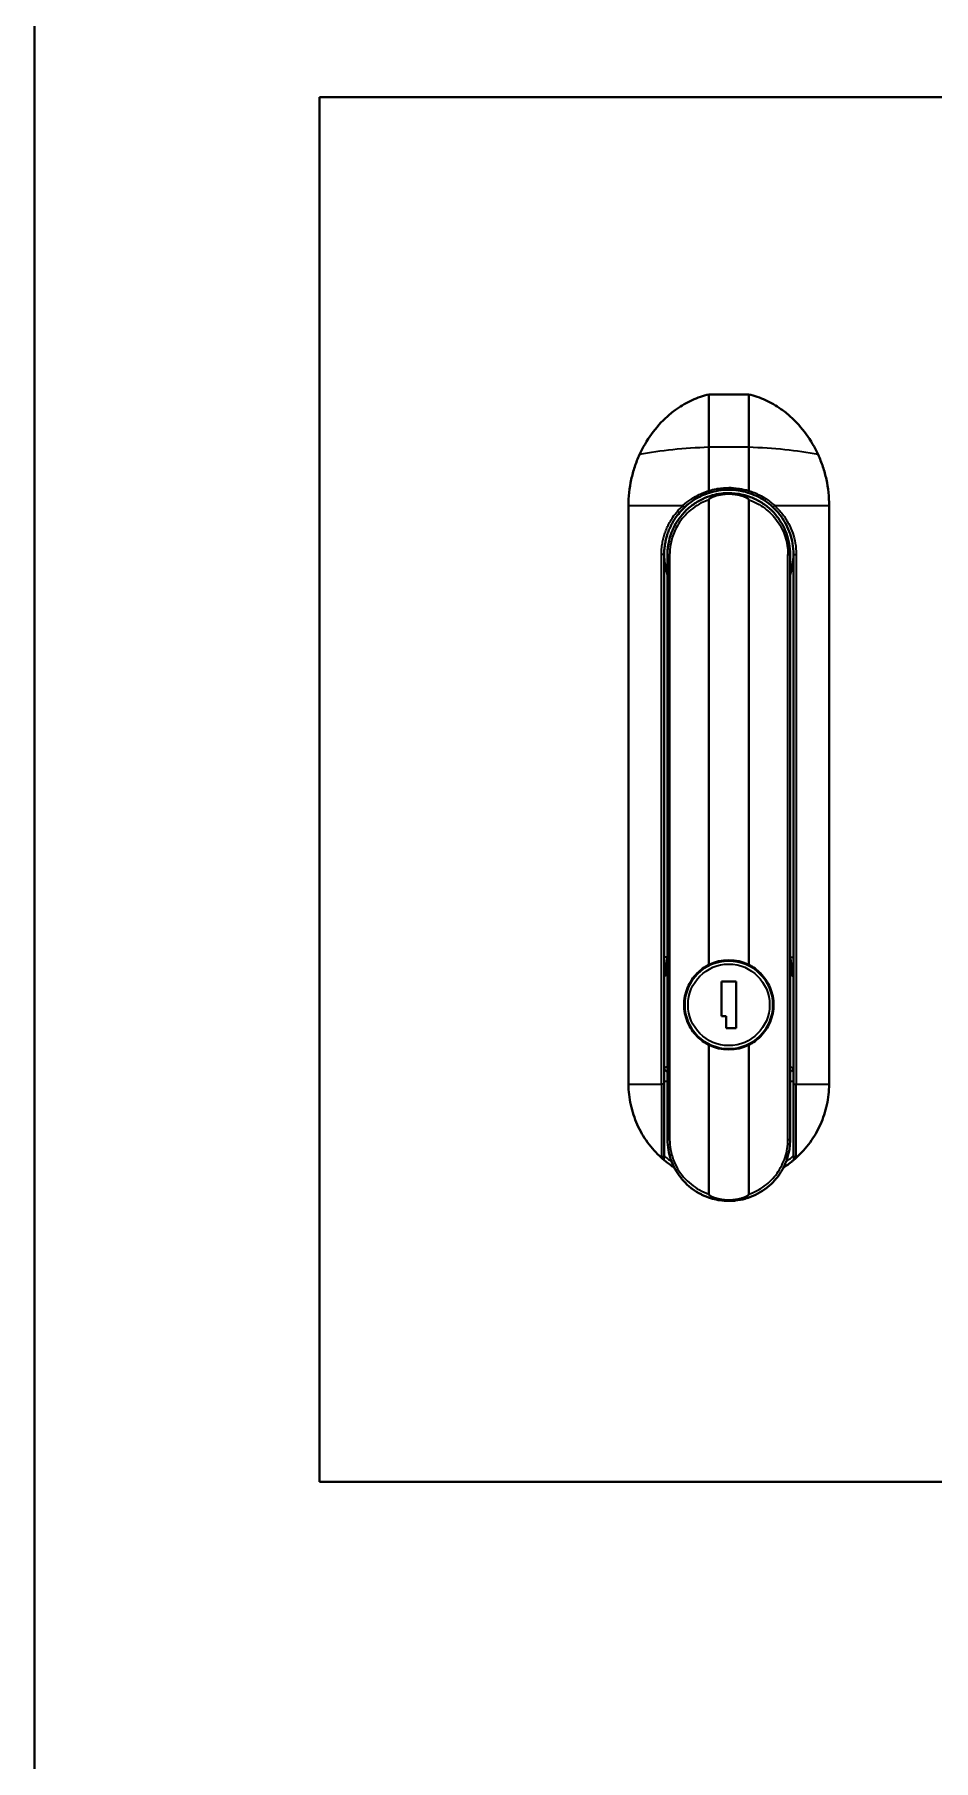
# Model space of a CAD drawing. Header units: millimetres. Extents: x 0 to 4205, y 0 to 2970.
# Drawn here: x 1654.2 to 1789.8, y 1086.4 to 1346.9 of the extents above; entities that cross this region are included whole.
import ezdxf

# ---------------------------------------------------------------- set-up
doc = ezdxf.new("R2010")
doc.units = ezdxf.units.MM
doc.header["$LTSCALE"] = 5
doc.layers.add('가시적인 것(ISO)', color=3, linetype='Continuous', lineweight=40)
doc.layers.add('가시적인 좁은 것(ISO)', color=3, linetype='Continuous', lineweight=35)

msp = doc.modelspace()

# ---------------------------------------------------------------- linework, layer by layer
at = {"layer": '가시적인 것(ISO)'}
for p, q in [((1654.2036, 880.4175), (1654.2036, 1520.4175)), ((2007.2036, 1337.4175), (1697.2036, 1337.4175)), ((1697.2036, 1337.4175), (1697.2036, 1128.4175)), ((1761.9536, 1292.5685), (1755.9536, 1292.5685)), ((1755.9536, 1284.5861), (1755.9536, 1292.5685)), ((1761.9536, 1284.5861), (1761.9536, 1292.5685)), ((1755.9536, 1278.0374), (1755.9536, 1284.5861)), ((1761.9536, 1278.0374), (1761.9536, 1284.5861)), ((1755.9306, 1276.6504), (1755.9306, 1206.4527)), ((1761.9766, 1276.6503), (1761.9766, 1206.4527)), ((1743.8161, 1275.7822), (1743.8161, 1188.4283)), ((1774.0911, 1275.7822), (1774.0911, 1188.4283)), ((1749.2036, 1188.4206), (1749.2036, 1268.4175)), ((1749.7036, 1268.4175), (1749.7036, 1180.0675)), ((1768.2036, 1180.0672), (1768.2036, 1268.4176)), ((1768.7036, 1268.4175), (1768.7036, 1188.4219)), ((1757.8536, 1203.9175), (1757.8536, 1198.7175)), ((1760.0536, 1203.9175), (1757.8536, 1203.9175)), ((1760.0536, 1196.9175), (1760.0536, 1203.9175)), ((1757.8536, 1198.7175), (1758.5536, 1198.7175)), ((1758.5536, 1198.7175), (1758.5536, 1196.9175)), ((1758.5536, 1196.9175), (1760.0536, 1196.9175)), ((1755.9306, 1194.3822), (1755.9305, 1171.8346)), ((1761.9766, 1194.3822), (1761.9765, 1171.8347)), ((1749.2036, 1188.4206), (1749.2036, 1177.9096)), ((1768.7036, 1177.9096), (1768.7036, 1188.4219)), ((1697.2036, 1128.4175), (2007.2036, 1128.4175))]:
    msp.add_line(p, q, dxfattribs=at)
msp.add_circle((1758.9536, 1200.4175), 6.65, dxfattribs=at)
for centre, radius, start, end in [((1758.9536, 1200.4175), 6.75, 63.394167, 116.605833), ((1749.7036, 1204.6275), 0.5, 158.65078, 180), ((1758.9536, 1200.6389), 10.5733, 151.026608, 156.674273), ((1758.9536, 1200.6389), 10.5733, 23.325727, 28.973392), ((1768.2036, 1204.6275), 0.5, 0, 23.325727), ((1758.9536, 1200.4175), 6.75, 243.394167, 296.605833), ((1749.7036, 1190.8831), 0.5, 180, 270), ((1768.2036, 1190.8831), 0.5, 270, 0)]:
    msp.add_arc(centre, radius, start, end, dxfattribs=at)
for centre, major_axis, ratio, start_param, end_param in [((1748.8872, 1177.9437), (-0.0213, 0.6567), 0.48079044, 4.24002372, 4.64485713), ((1769.0194, 1177.9433), (0.0211, 0.656), 0.48032831, 1.63765053, 2.04293207)]:
    msp.add_ellipse(centre, major_axis=major_axis, ratio=ratio, start_param=start_param, end_param=end_param, dxfattribs=at)
for points, knots in [([(1745.4901, 1283.4824), (1745.9935, 1284.5668), (1746.5939, 1285.6064), (1747.9929, 1287.5473), (1748.7894, 1288.4453), (1750.1249, 1289.6433), (1750.5926, 1290.0171), (1751.815, 1290.8787), (1752.5937, 1291.3284), (1753.8195, 1291.8863), (1754.2362, 1292.0522), (1755.0853, 1292.3423), (1755.517, 1292.4665), (1755.9536, 1292.5685)], [-1.4373876, -1.4373876, -1.4373876, -1.4373876, -1.07799796, -1.07799796, -0.71829101, -0.71829101, -0.53864198, -0.53864198, -0.26919777, -0.26919777, -0.13451784, -0.13451784, -0.000001, -0.000001, -0.000001, -0.000001]), ([(1761.9536, 1292.5685), (1762.3903, 1292.4665), (1762.8219, 1292.3423), (1763.671, 1292.0522), (1764.0877, 1291.8863), (1765.3135, 1291.3285), (1766.0923, 1290.8787), (1767.3146, 1290.0171), (1767.7823, 1289.6433), (1769.1178, 1288.4453), (1769.9143, 1287.5473), (1771.3134, 1285.6064), (1771.9137, 1284.5668), (1772.4171, 1283.4824)], [-1.43451955, -1.43451955, -1.43451955, -1.43451955, -1.30026929, -1.30026929, -1.16585639, -1.16585639, -0.89694514, -0.89694514, -0.71765182, -0.71765182, -0.35866508, -0.35866508, -0.000001, -0.000001, -0.000001, -0.000001]), ([(1743.8161, 1275.7822), (1743.8161, 1277.105), (1743.9555, 1278.4295), (1744.3741, 1280.3706), (1744.5485, 1281.01), (1744.9672, 1282.2657), (1745.2114, 1282.8822), (1745.4901, 1283.4824)], [-0.794182825, -0.794182825, -0.794182825, -0.794182825, -0.397060479, -0.397060479, -0.1985164, -0.1985164, -0.000001, -0.000001, -0.000001, -0.000001]), ([(1772.4171, 1283.4824), (1772.6958, 1282.8822), (1772.9401, 1282.2657), (1773.3587, 1281.01), (1773.5331, 1280.3706), (1773.9517, 1278.4295), (1774.0911, 1277.105), (1774.0911, 1275.7822)], [-0.79365146, -0.79365146, -0.79365146, -0.79365146, -0.595268882, -0.595268882, -0.396857642, -0.396857642, -0.000001, -0.000001, -0.000001, -0.000001]), ([(1752.3194, 1275.5623), (1752.6733, 1275.891), (1753.0519, 1276.1929), (1753.4434, 1276.4611), (1753.8349, 1276.7293), (1754.2384, 1276.9651), (1754.6729, 1277.1775), (1755.1073, 1277.3898), (1755.5735, 1277.577), (1756.0607, 1277.7284)], [0.000000002, 0.000000002, 0.000000002, 0.000000002, 0.333333333, 0.333333333, 0.333333333, 0.666666667, 0.666666667, 0.666666667, 1, 1, 1, 1]), ([(1755.9537, 1278.0374), (1755.9702, 1277.9868), (1755.9875, 1277.9303), (1756.0027, 1277.8831), (1756.018, 1277.8359), (1756.0314, 1277.797), (1756.0415, 1277.7697), (1756.0516, 1277.7425), (1756.0582, 1277.7276), (1756.0607, 1277.7284)], [0, 0, 0, 0, 0.333333333, 0.333333333, 0.333333333, 0.666666667, 0.666666667, 0.666666667, 0.999999999, 0.999999999, 0.999999999, 0.999999999]), ([(1759.9231, 1277.6165), (1759.8974, 1277.6192), (1759.8717, 1277.6218), (1759.8459, 1277.6243), (1759.2891, 1277.6783), (1758.7263, 1277.6817), (1758.1668, 1277.6339), (1757.8143, 1277.6038), (1757.4631, 1277.5535), (1757.1152, 1277.4829)], [0.4186191542, 0.4186191542, 0.4186191542, 0.4186191542, 0.4210526316, 0.4210526316, 0.4210526316, 0.4736842105, 0.4736842105, 0.4736842105, 0.5068461747, 0.5068461747, 0.5068461747, 0.5068461747]), ([(1758.9548, 1278.1675), (1759.4094, 1278.1674), (1759.8815, 1278.1355), (1760.3657, 1278.0647), (1760.8498, 1277.9938), (1761.3461, 1277.8839), (1761.8465, 1277.7284)], [0.000000008, 0.000000008, 0.000000008, 0.000000008, 0.5, 0.5, 0.5, 1, 1, 1, 1]), ([(1761.8465, 1277.7284), (1761.8489, 1277.7276), (1761.8554, 1277.7426), (1761.8655, 1277.7698), (1761.8757, 1277.7971), (1761.8892, 1277.836), (1761.9045, 1277.8831), (1761.9198, 1277.9303), (1761.9371, 1277.9868), (1761.9536, 1278.0374)], [0, 0, 0, 0, 0.33333333, 0.33333333, 0.33333333, 0.66666667, 0.66666667, 0.66666667, 1, 1, 1, 1]), ([(1761.8465, 1277.7284), (1762.2671, 1277.5977), (1762.6928, 1277.434), (1763.1137, 1277.2354), (1763.5347, 1277.0368), (1763.9512, 1276.8041), (1764.3658, 1276.5274), (1764.7805, 1276.2507), (1765.1926, 1275.9293), (1765.5879, 1275.5623)], [0, 0, 0, 0, 0.333333333, 0.333333333, 0.333333333, 0.666666667, 0.666666667, 0.666666667, 0.999999984, 0.999999984, 0.999999984, 0.999999984]), ([(1765.9964, 1274.4142), (1765.9233, 1274.5001), (1765.8487, 1274.5846), (1765.7726, 1274.6676), (1765.3822, 1275.0935), (1764.9545, 1275.4798), (1764.4987, 1275.8212), (1764.0429, 1276.1626), (1763.559, 1276.4591), (1763.0553, 1276.7083), (1762.7865, 1276.8413), (1762.5122, 1276.9608), (1762.2331, 1277.0666)], [0.20027112, 0.20027112, 0.20027112, 0.20027112, 0.210526316, 0.210526316, 0.210526316, 0.263157895, 0.263157895, 0.263157895, 0.315789474, 0.315789474, 0.315789474, 0.343868541, 0.343868541, 0.343868541, 0.343868541]), ([(1749.2036, 1268.4175), (1749.2036, 1268.6958), (1749.2156, 1268.9715), (1749.2386, 1269.2426), (1749.2616, 1269.5137), (1749.2956, 1269.7803), (1749.3403, 1270.0443), (1749.385, 1270.3083), (1749.4406, 1270.5697), (1749.5044, 1270.8206), (1749.5682, 1271.0714), (1749.6397, 1271.3119), (1749.7216, 1271.553), (1749.8034, 1271.7941), (1749.8958, 1272.0358), (1750.0044, 1272.2871), (1750.1131, 1272.5384), (1750.2384, 1272.7992), (1750.383, 1273.0659), (1750.5277, 1273.3326), (1750.6917, 1273.6054), (1750.8788, 1273.8819), (1751.066, 1274.1585), (1751.2762, 1274.4388), (1751.5149, 1274.7205), (1751.7537, 1275.0023), (1752.0209, 1275.2852), (1752.3194, 1275.5623)], [0, 0, 0, 0, 0.11111111, 0.11111111, 0.11111111, 0.22222222, 0.22222222, 0.22222222, 0.33333333, 0.33333333, 0.33333333, 0.44444444, 0.44444444, 0.44444444, 0.55555556, 0.55555556, 0.55555556, 0.66666667, 0.66666667, 0.66666667, 0.77777778, 0.77777778, 0.77777778, 0.88888889, 0.88888889, 0.88888889, 1, 1, 1, 1]), ([(1753.4342, 1275.8403), (1752.9832, 1275.5049), (1752.5688, 1275.1314), (1752.2063, 1274.7448), (1751.8395, 1274.3538), (1751.5251, 1273.95), (1751.2591, 1273.5514), (1751.0127, 1273.1821), (1750.8075, 1272.8175), (1750.6346, 1272.4618)], [0.632184069, 0.632184069, 0.632184069, 0.632184069, 0.684210526, 0.684210526, 0.684210526, 0.736842105, 0.736842105, 0.736842105, 0.785600935, 0.785600935, 0.785600935, 0.785600935]), ([(1765.5879, 1275.5623), (1766.0258, 1275.1557), (1766.4103, 1274.7239), (1766.7449, 1274.279), (1767.0796, 1273.8341), (1767.3645, 1273.376), (1767.6028, 1272.918), (1767.841, 1272.4601), (1768.0339, 1272.0028), (1768.192, 1271.5344), (1768.35, 1271.066), (1768.4737, 1270.5867), (1768.5627, 1270.0691), (1768.6517, 1269.5515), (1768.7036, 1268.9951), (1768.7036, 1268.4175)], [0, 0, 0, 0, 0.2, 0.2, 0.2, 0.4, 0.4, 0.4, 0.6, 0.6, 0.6, 0.8, 0.8, 0.8, 1, 1, 1, 1]), ([(1750.3861, 1271.9047), (1750.2976, 1271.6872), (1750.2204, 1271.4738), (1750.1529, 1271.2652), (1750.0371, 1270.9075), (1749.9498, 1270.5638), (1749.8839, 1270.2347)], [0.8114150302, 0.8114150302, 0.8114150302, 0.8114150302, 0.8421052632, 0.8421052632, 0.8421052632, 0.8947233693, 0.8947233693, 0.8947233693, 0.8947233693]), ([(1767.6394, 1271.5985), (1767.6235, 1271.6421), (1767.6072, 1271.6856), (1767.5905, 1271.7289), (1767.3849, 1272.2653), (1767.1267, 1272.7879), (1766.8212, 1273.2819), (1766.8176, 1273.2879), (1766.8139, 1273.2938), (1766.8102, 1273.2998)], [0.1010049834, 0.1010049834, 0.1010049834, 0.1010049834, 0.1052631579, 0.1052631579, 0.1052631579, 0.1578947368, 0.1578947368, 0.1578947368, 0.1585288644, 0.1585288644, 0.1585288644, 0.1585288644]), ([(1749.2036, 1268.4175), (1749.2036, 1267.929), (1749.2426, 1267.3944), (1749.4135, 1266.3351), (1749.5453, 1265.8104), (1749.7036, 1265.3353)], [0, 0, 0, 0, 0.150259873, 0.150259873, 0.300519745, 0.300519745, 0.300519745, 0.300519745]), ([(1768.2036, 1265.3353), (1768.3619, 1265.8104), (1768.4937, 1266.3351), (1768.6646, 1267.3944), (1768.7036, 1267.929), (1768.7036, 1268.4175)], [0.591638864, 0.591638864, 0.591638864, 0.591638864, 0.741898736, 0.741898736, 0.892158609, 0.892158609, 0.892158609, 0.892158609]), ([(1755.9306, 1194.3822), (1755.2701, 1194.7131), (1754.6719, 1195.1533), (1753.5836, 1196.2416), (1753.0648, 1196.9978), (1752.3747, 1198.6596), (1752.2036, 1199.5654), (1752.2036, 1200.4175), (1752.2036, 1201.2695), (1752.3747, 1202.1754), (1753.0648, 1203.8371), (1753.5836, 1204.5934), (1754.6719, 1205.6817), (1755.2701, 1206.1218), (1755.9306, 1206.4527)], [-0.72151837, -0.72151837, -0.72151837, -0.72151837, -0.5112141, -0.5112141, -0.25560705, -0.25560705, 0, 0, 0, 0.25560705, 0.25560705, 0.5112141, 0.5112141, 0.72151837, 0.72151837, 0.72151837, 0.72151837]), ([(1761.9766, 1206.4527), (1762.6371, 1206.1218), (1763.2353, 1205.6817), (1764.3237, 1204.5934), (1764.8424, 1203.8371), (1765.5325, 1202.1754), (1765.7036, 1201.2695), (1765.7036, 1199.5654), (1765.5325, 1198.6596), (1764.8424, 1196.9978), (1764.3237, 1196.2416), (1763.2353, 1195.1533), (1762.6371, 1194.7131), (1761.9766, 1194.3822)], [1.32315626, 1.32315626, 1.32315626, 1.32315626, 1.53346053, 1.53346053, 1.78906758, 1.78906758, 2.04467463, 2.04467463, 2.30028168, 2.30028168, 2.55588873, 2.55588873, 2.766193, 2.766193, 2.766193, 2.766193]), ([(1748.782, 1177.3379), (1748.0093, 1178.0383), (1747.3107, 1178.817), (1746.0851, 1180.5058), (1745.5614, 1181.4111), (1744.7088, 1183.3153), (1744.3824, 1184.3084), (1744.0501, 1185.8362), (1743.9657, 1186.3508), (1743.8507, 1187.3866), (1743.8199, 1187.9074), (1743.8161, 1188.4283)], [-1.25220925, -1.25220925, -1.25220925, -1.25220925, -0.93896824, -0.93896824, -0.62576145, -0.62576145, -0.3126285, -0.3126285, -0.1562493, -0.1562493, -0.000001, -0.000001, -0.000001, -0.000001]), ([(1774.0911, 1188.4283), (1774.0873, 1187.9073), (1774.0566, 1187.3864), (1773.9414, 1186.3504), (1773.857, 1185.8357), (1773.5246, 1184.3076), (1773.1981, 1183.3143), (1772.3453, 1181.4102), (1771.8217, 1180.5051), (1770.5962, 1178.8167), (1769.8978, 1178.0382), (1769.1252, 1177.3379)], [-1.25078986, -1.25078986, -1.25078986, -1.25078986, -1.09468686, -1.09468686, -0.93845387, -0.93845387, -0.62561404, -0.62561404, -0.31282474, -0.31282474, -0.00000088, -0.00000088, -0.00000088, -0.00000088]), ([(1749.2026, 1176.9706), (1749.2007, 1176.9721), (1749.1966, 1176.9785), (1749.1862, 1176.9983), (1749.1796, 1177.0127), (1749.1593, 1177.0644), (1749.1441, 1177.1133), (1749.1243, 1177.228), (1749.1173, 1177.309), (1749.1406, 1177.4945), (1749.1611, 1177.5741), (1749.178, 1177.654)], [0.000001, 0.000001, 0.000001, 0.000001, 0.0081161226, 0.0081161226, 0.0172801377, 0.0172801377, 0.0368124179, 0.0368124179, 0.0561770731, 0.0561770731, 0.0720283438, 0.0720283438, 0.0720283438, 0.0720283438]), ([(1751.6902, 1174.3398), (1751.0634, 1175.1347), (1750.5603, 1176.048), (1749.8832, 1177.9822), (1749.7037, 1179.0323), (1749.7036, 1180.0675)], [0, 0, 0, 0, 0.307930439, 0.307930439, 0.618472801, 0.618472801, 0.618472801, 0.618472801]), ([(1768.0499, 1178.3882), (1768.0502, 1178.3897), (1768.0504, 1178.3912), (1768.0507, 1178.3927), (1768.0751, 1178.525), (1768.0966, 1178.6579), (1768.1152, 1178.7914), (1768.1739, 1179.213), (1768.2035, 1179.6399), (1768.2036, 1180.0672)], [0.9410152222, 0.9410152222, 0.9410152222, 0.9410152222, 0.9411764706, 0.9411764706, 0.9411764706, 0.9553207522, 0.9553207522, 0.9553207522, 1, 1, 1, 1]), ([(1768.7292, 1177.654), (1768.7461, 1177.5742), (1768.7666, 1177.4946), (1768.7899, 1177.3092), (1768.7829, 1177.2282), (1768.7632, 1177.1134), (1768.7479, 1177.0645), (1768.7276, 1177.0128), (1768.721, 1176.9983), (1768.7106, 1176.9785), (1768.7065, 1176.9722), (1768.7047, 1176.9706)], [0.000001, 0.000001, 0.000001, 0.000001, 0.024489744, 0.024489744, 0.054427799, 0.054427799, 0.084635184, 0.084635184, 0.09880659, 0.09880659, 0.111353737, 0.111353737, 0.111353737, 0.111353737]), ([(1749.2026, 1176.9706), (1749.199, 1176.9736), (1749.1865, 1176.9841), (1749.1549, 1177.0108), (1749.1424, 1177.0214), (1749.1072, 1177.0514), (1749.0823, 1177.0728), (1749.0144, 1177.1314), (1748.9675, 1177.1723), (1748.871, 1177.2577), (1748.8245, 1177.2994), (1748.782, 1177.3379)], [-0.0707812005, -0.0707812005, -0.0707812005, -0.0707812005, -0.0554619635, -0.0554619635, -0.0476429769, -0.0476429769, -0.0354768856, -0.0354768856, -0.0172173939, -0.0172173939, -0.0000010422, -0.0000010422, -0.0000010422, -0.0000010422]), ([(1749.2026, 1176.9706), (1749.5426, 1176.6845), (1750.0437, 1176.2992), (1750.5675, 1175.9464), (1750.7246, 1175.8448)], [0, 0, 0, 0, 0.176054506, 0.250168, 0.250168, 0.250168, 0.250168]), ([(1766.8161, 1175.1947), (1766.83, 1175.2171), (1766.8438, 1175.2396), (1766.8575, 1175.2621), (1766.9197, 1175.3645), (1766.9799, 1175.468), (1767.0379, 1175.5723), (1767.2553, 1175.9632), (1767.4427, 1176.367), (1767.5998, 1176.7803), (1767.613, 1176.8149), (1767.6259, 1176.8496), (1767.6387, 1176.8843)], [0.8208071741, 0.8208071741, 0.8208071741, 0.8208071741, 0.8235294118, 0.8235294118, 0.8235294118, 0.8359271989, 0.8359271989, 0.8359271989, 0.8823529412, 0.8823529412, 0.8823529412, 0.8862409018, 0.8862409018, 0.8862409018, 0.8862409018]), ([(1767.1839, 1175.8456), (1767.3387, 1175.9458), (1767.4917, 1176.0488), (1767.6428, 1176.1546), (1767.8979, 1176.3333), (1768.1475, 1176.5198), (1768.3911, 1176.7138), (1768.4967, 1176.798), (1768.6013, 1176.8836), (1768.7046, 1176.9706)], [0.750032047, 0.750032047, 0.750032047, 0.750032047, 0.823088642, 0.823088642, 0.823088642, 0.946474871, 0.946474871, 0.946474871, 1, 1, 1, 1]), ([(1768.7047, 1176.9706), (1768.7082, 1176.9736), (1768.7208, 1176.9841), (1768.7523, 1177.0108), (1768.7648, 1177.0214), (1768.8, 1177.0514), (1768.8249, 1177.0728), (1768.8929, 1177.1314), (1768.9397, 1177.1723), (1769.0362, 1177.2577), (1769.0827, 1177.2994), (1769.1252, 1177.3379)], [0.0000018341, 0.0000018341, 0.0000018341, 0.0000018341, 0.015415401, 0.015415401, 0.0232826604, 0.0232826604, 0.0355238411, 0.0355238411, 0.0538959094, 0.0538959094, 0.0712183108, 0.0712183108, 0.0712183108, 0.0712183108]), ([(1751.6903, 1174.3399), (1751.8202, 1174.1751), (1751.9554, 1174.0151), (1752.0955, 1173.8603), (1752.1185, 1173.8349), (1752.1416, 1173.8097), (1752.1648, 1173.7846), (1752.5276, 1173.3926), (1752.9218, 1173.0347), (1753.3418, 1172.7142), (1753.3755, 1172.6885), (1753.4093, 1172.6631), (1753.4433, 1172.6379), (1753.8605, 1172.3285), (1754.3022, 1172.0552), (1754.7651, 1171.8201), (1754.8103, 1171.7971), (1754.8557, 1171.7746), (1754.9013, 1171.7523), (1755.323, 1171.5468), (1755.7616, 1171.3729), (1756.2117, 1171.2332)], [0.213703646, 0.213703646, 0.213703646, 0.213703646, 0.235294118, 0.235294118, 0.235294118, 0.238831697, 0.238831697, 0.238831697, 0.294117647, 0.294117647, 0.294117647, 0.298547694, 0.298547694, 0.298547694, 0.352941176, 0.352941176, 0.352941176, 0.358250276, 0.358250276, 0.358250276, 0.407358339, 0.407358339, 0.407358339, 0.407358339]), ([(1764.3756, 1172.5732), (1764.432, 1172.614), (1764.488, 1172.6555), (1764.5435, 1172.6975), (1764.6278, 1172.7615), (1764.711, 1172.8269), (1764.793, 1172.8936), (1765.1657, 1173.197), (1765.5131, 1173.5282), (1765.8308, 1173.8815), (1765.893, 1173.9507), (1765.9541, 1174.0207), (1766.0141, 1174.0915)], [0.6989085306, 0.6989085306, 0.6989085306, 0.6989085306, 0.7058823529, 0.7058823529, 0.7058823529, 0.7164877504, 0.7164877504, 0.7164877504, 0.7647058824, 0.7647058824, 0.7647058824, 0.774148097, 0.774148097, 0.774148097, 0.774148097]), ([(1758.5256, 1170.8274), (1758.9176, 1170.8092), (1759.312, 1170.816), (1759.706, 1170.8481), (1759.7834, 1170.8544), (1759.8608, 1170.8617), (1759.9381, 1170.87), (1760.4319, 1170.9229), (1760.9242, 1171.0159), (1761.4086, 1171.1492), (1761.4295, 1171.155), (1761.4505, 1171.1608), (1761.4714, 1171.1667)], [0.488862795, 0.488862795, 0.488862795, 0.488862795, 0.529411765, 0.529411765, 0.529411765, 0.537376172, 0.537376172, 0.537376172, 0.588235294, 0.588235294, 0.588235294, 0.590436205, 0.590436205, 0.590436205, 0.590436205])]:
    msp.add_open_spline(points, degree=3, knots=knots, dxfattribs=at)
for points in [[(1753.4342, 1275.8403), (1753.912, 1276.1956), (1754.4274, 1276.5066), (1754.9671, 1276.7643)], [(1756.4854, 1277.3321), (1755.9665, 1277.1884), (1755.4581, 1276.9989), (1754.9671, 1276.7643)], [(1761.9766, 1276.6503), (1761.9766, 1276.6664), (1761.9659, 1276.6968), (1761.9362, 1276.739), (1761.9001, 1276.7773), (1761.858, 1276.8146), (1761.8103, 1276.8516), (1761.7566, 1276.8891), (1761.6963, 1276.9273), (1761.6291, 1276.9665), (1761.5549, 1277.0065), (1761.4743, 1277.0467), (1761.3876, 1277.0869), (1761.2926, 1277.1279), (1761.1898, 1277.1689), (1761.0789, 1277.21), (1760.9596, 1277.2506), (1760.832, 1277.2905), (1760.6959, 1277.3292), (1760.5512, 1277.3665), (1760.3978, 1277.4018), (1760.2357, 1277.4346), (1760.0651, 1277.4645), (1759.8861, 1277.4909), (1759.6988, 1277.5134), (1759.5028, 1277.5314), (1759.3, 1277.5442), (1759.0923, 1277.5513), (1758.8813, 1277.5523), (1758.669, 1277.547), (1758.4573, 1277.5354), (1758.2478, 1277.5176), (1758.0425, 1277.4939), (1757.8432, 1277.4648), (1757.6515, 1277.4309), (1757.4691, 1277.393), (1757.2976, 1277.3521), (1757.1386, 1277.3092), (1756.9928, 1277.2653), (1756.8593, 1277.221), (1756.7375, 1277.1768), (1756.6268, 1277.133), (1756.5264, 1277.09), (1756.4358, 1277.0482), (1756.3527, 1277.0067), (1756.277, 1276.9658), (1756.2091, 1276.9261), (1756.1487, 1276.8877), (1756.0954, 1276.8503), (1756.0482, 1276.8136), (1756.0067, 1276.7767), (1755.9711, 1276.7389), (1755.9417, 1276.6969), (1755.9306, 1276.6663), (1755.9306, 1276.6504)], [(1756.0607, 1277.7284), (1756.4798, 1277.8586), (1757.3845, 1278.0778), (1758.4142, 1278.1675), (1758.9548, 1278.1675)], [(1756.4854, 1277.3321), (1756.6933, 1277.3896), (1756.9035, 1277.44), (1757.1152, 1277.4829)], [(1759.9231, 1277.6165), (1760.712, 1277.5334), (1761.4954, 1277.3463), (1762.233, 1277.0666)], [(1765.9965, 1274.4142), (1766.2944, 1274.0643), (1766.5671, 1273.691), (1766.8102, 1273.2998)], [(1750.3861, 1271.9046), (1750.4629, 1272.0932), (1750.5458, 1272.2791), (1750.6346, 1272.4618)], [(1767.6394, 1271.5985), (1767.8191, 1271.108), (1767.9579, 1270.599), (1768.0524, 1270.083)], [(1749.7444, 1269.2852), (1749.716, 1268.9833), (1749.7036, 1268.693), (1749.7036, 1268.4175)], [(1749.7444, 1269.2852), (1749.7744, 1269.6039), (1749.8211, 1269.9214), (1749.8839, 1270.2347)], [(1768.2036, 1268.4176), (1768.2036, 1268.9712), (1768.1537, 1269.5295), (1768.0524, 1270.083)], [(1749.2445, 1204.8255), (1749.2422, 1204.8202), (1749.24, 1204.8149), (1749.2379, 1204.8096)], [(1749.2445, 1204.8255), (1749.2445, 1204.8255), (1749.2445, 1204.8255), (1749.2445, 1204.8255)], [(1768.0499, 1178.3882), (1767.9553, 1177.8761), (1767.8171, 1177.3711), (1767.6387, 1176.8843)], [(1751.3741, 1175.4472), (1751.3742, 1175.4472), (1751.3743, 1175.4472), (1751.3743, 1175.4471)], [(1766.8161, 1175.1947), (1766.5763, 1174.8078), (1766.3075, 1174.4382), (1766.0141, 1174.0915)], [(1766.5286, 1175.4446), (1766.5286, 1175.4446), (1766.5286, 1175.4446), (1766.5286, 1175.4447)], [(1764.3756, 1172.5732), (1763.508, 1171.9455), (1762.5112, 1171.4608), (1761.4714, 1171.1667)], [(1761.9765, 1171.8347), (1761.9765, 1171.8185), (1761.9658, 1171.7881), (1761.9366, 1171.7464), (1761.9011, 1171.7087), (1761.8596, 1171.6717), (1761.8119, 1171.6345), (1761.7576, 1171.5965), (1761.6957, 1171.5572), (1761.6259, 1171.5165), (1761.5488, 1171.4752), (1761.4635, 1171.4329), (1761.3689, 1171.3896), (1761.2654, 1171.3458), (1761.1533, 1171.3021), (1761.0332, 1171.259), (1760.9055, 1171.217), (1760.7705, 1171.1765), (1760.6288, 1171.138), (1760.4809, 1171.1018), (1760.3273, 1171.0684), (1760.1686, 1171.0381), (1760.0054, 1171.0112), (1759.8383, 1170.9879), (1759.6681, 1170.9685), (1759.4953, 1170.9532), (1759.3209, 1170.9421), (1759.1454, 1170.9352), (1758.9699, 1170.9327), (1758.7943, 1170.9344), (1758.6183, 1170.9405), (1758.4429, 1170.9509), (1758.2688, 1170.9655), (1758.097, 1170.9844), (1757.928, 1171.0072), (1757.7627, 1171.0339), (1757.6018, 1171.064), (1757.4458, 1171.0974), (1757.2955, 1171.1336), (1757.1515, 1171.1723), (1757.0142, 1171.213), (1756.8842, 1171.2554), (1756.762, 1171.299), (1756.6481, 1171.3432), (1756.5429, 1171.3875), (1756.4468, 1171.4314), (1756.3604, 1171.4742), (1756.2825, 1171.5159), (1756.2121, 1171.5569), (1756.1499, 1171.5964), (1756.0953, 1171.6346), (1756.0476, 1171.6717), (1756.0061, 1171.7088), (1755.9706, 1171.7465), (1755.9416, 1171.7883), (1755.9305, 1171.8188), (1755.9305, 1171.8346)], [(1758.5256, 1170.8274), (1757.7422, 1170.8636), (1756.9574, 1171.0017), (1756.2117, 1171.2332)]]:
    msp.add_open_spline(points, degree=3, dxfattribs=at)
at = {"layer": '가시적인 좁은 것(ISO)'}
for p, q in [((1761.9536, 1284.5861), (1755.9536, 1284.5861)), ((1743.8161, 1275.7822), (1752.0325, 1275.7822)), ((1765.8748, 1275.7822), (1774.0911, 1275.7822)), ((1748.782, 1188.4206), (1748.782, 1268.4175)), ((1749.2036, 1268.4175), (1748.782, 1268.4175)), ((1749.7036, 1268.4175), (1750.0284, 1268.4175)), ((1750.0284, 1268.4175), (1750.0284, 1180.0675)), ((1767.8788, 1180.0679), (1767.8804, 1268.4172)), ((1768.7036, 1268.4175), (1769.1252, 1268.4175)), ((1769.1252, 1268.4175), (1769.1252, 1188.4206)), ((1749.7036, 1207.5944), (1749.2036, 1207.5944)), ((1768.2036, 1207.5944), (1768.7036, 1207.5944)), ((1748.782, 1188.4206), (1748.782, 1177.3379)), ((1749.2036, 1188.4206), (1748.782, 1188.4206)), ((1769.1252, 1177.3379), (1769.1252, 1188.4206)), ((1749.7036, 1180.0675), (1750.0284, 1180.0675))]:
    msp.add_line(p, q, dxfattribs=at)
msp.add_circle((1758.9536, 1200.4175), 6.15, dxfattribs=at)
for centre, start, end in [((1749.7036, 1190.8831), 255.522488, 270), ((1768.2036, 1190.8831), 270, 284.477512)]:
    msp.add_arc(centre, 2, start, end, dxfattribs=at)
for centre, major_axis, ratio, start_param, end_param in [((1758.9536, 1277.2318), (-25.09, 0), 0.29523422, 4.83224529, 5.2788024), ((1758.9536, 1277.2318), (-25.09, 0), 0.29523422, 4.14597556, 4.59253267), ((1758.9548, 1278.4675), (0, -0.3), 0.00001122, 4.62129791, 6.28318515), ((1752.1152, 1275.7822), (0.2041, -0.2198), 0.20580467, 4.52356865, 6.28318531), ((1765.792, 1275.7822), (-0.2041, -0.2198), 0.20580467, 0, 1.75961662), ((1750.2037, 1191.3831), (1.0001, 0.5), 0.00001, 2.09443984, 3.1415542), ((1767.7036, 1191.3831), (1, -0.5), 0.00001, 5.23545472, 6.28229055), ((1758.9536, 1188.4907), (-25.09, -0.005), 0.00297093, 0.92312773, 1.15337229), ((1769.0036, 1188.4219), (-0.3, 0), 0.00509327, 6.28318334, 8.27140391), ((1758.9536, 1188.4907), (-25.09, 0.005), 0.00297093, 1.98822037, 2.21846494)]:
    msp.add_ellipse(centre, major_axis=major_axis, ratio=ratio, start_param=start_param, end_param=end_param, dxfattribs=at)
for points, knots in [([(1755.9306, 1276.6504), (1755.431, 1276.4741), (1754.9579, 1276.2591), (1754.5037, 1276.0023), (1754.0495, 1275.7456), (1753.6143, 1275.447), (1753.2188, 1275.1221), (1752.8232, 1274.7972), (1752.4671, 1274.4459), (1752.1567, 1274.0884), (1751.8462, 1273.7309), (1751.5813, 1273.3672), (1751.3565, 1273.0098), (1751.1316, 1272.6524), (1750.9468, 1272.3014), (1750.7927, 1271.9603), (1750.6387, 1271.6191), (1750.5155, 1271.2879), (1750.4163, 1270.9689), (1750.3171, 1270.6499), (1750.2419, 1270.3431), (1750.1849, 1270.0486), (1750.1279, 1269.7542), (1750.0891, 1269.4722), (1750.0642, 1269.2005), (1750.0394, 1268.9289), (1750.0284, 1268.6677), (1750.0284, 1268.4175)], [0, 0, 0, 0, 0.11111111, 0.11111111, 0.11111111, 0.22222222, 0.22222222, 0.22222222, 0.33333333, 0.33333333, 0.33333333, 0.44444444, 0.44444444, 0.44444444, 0.55555556, 0.55555556, 0.55555556, 0.66666667, 0.66666667, 0.66666667, 0.77777778, 0.77777778, 0.77777778, 0.88888889, 0.88888889, 0.88888889, 1, 1, 1, 1]), ([(1752.0325, 1275.7822), (1752.4053, 1276.1276), (1752.8006, 1276.4408), (1753.2098, 1276.7211), (1753.2782, 1276.7679), (1753.347, 1276.8138), (1753.4162, 1276.8588), (1753.7613, 1277.0831), (1754.1179, 1277.2855), (1754.4969, 1277.4682), (1754.6466, 1277.5404), (1754.7998, 1277.6096), (1754.9564, 1277.6756), (1755.2754, 1277.81), (1755.6083, 1277.931), (1755.9537, 1278.0374)], [0.000000002, 0.000000002, 0.000000002, 0.000000002, 0.333333333, 0.333333333, 0.333333333, 0.389038849, 0.389038849, 0.389038849, 0.666666667, 0.666666667, 0.666666667, 0.776400558, 0.776400558, 0.776400558, 0.999996954, 0.999996954, 0.999996954, 0.999996954]), ([(1755.9537, 1278.0374), (1756.3071, 1278.1491), (1756.6791, 1278.2424), (1757.0723, 1278.3163), (1757.1659, 1278.3339), (1757.2607, 1278.3504), (1757.3568, 1278.3658), (1757.8564, 1278.4455), (1758.3896, 1278.4948), (1758.9548, 1278.4948)], [0, 0, 0, 0, 0.40386338, 0.40386338, 0.40386338, 0.5, 0.5, 0.5, 1, 1, 1, 1]), ([(1758.9548, 1278.4948), (1759.4305, 1278.4947), (1759.9178, 1278.4595), (1760.418, 1278.3864), (1760.4591, 1278.3804), (1760.5004, 1278.3741), (1760.5416, 1278.3676), (1761.0026, 1278.2947), (1761.4744, 1278.1888), (1761.9536, 1278.0374)], [0.000000008, 0.000000008, 0.000000008, 0.000000008, 0.5, 0.5, 0.5, 0.541100474, 0.541100474, 0.541100474, 0.999998195, 0.999998195, 0.999998195, 0.999998195]), ([(1761.9536, 1278.0374), (1762.2355, 1277.9506), (1762.5172, 1277.852), (1762.7979, 1277.7392), (1762.9602, 1277.674), (1763.1222, 1277.604), (1763.2836, 1277.5288), (1763.6433, 1277.3613), (1764.0002, 1277.1678), (1764.3552, 1276.9451), (1764.4349, 1276.8952), (1764.5145, 1276.8437), (1764.594, 1276.7908), (1765.0276, 1276.5019), (1765.4584, 1276.168), (1765.8748, 1275.7822)], [0, 0, 0, 0, 0.211194987, 0.211194987, 0.211194987, 0.333333333, 0.333333333, 0.333333333, 0.605566963, 0.605566963, 0.605566963, 0.666666667, 0.666666667, 0.666666667, 0.999999987, 0.999999987, 0.999999987, 0.999999987]), ([(1761.9766, 1276.6503), (1762.4072, 1276.4942), (1762.8228, 1276.3142), (1763.2227, 1276.1016), (1763.6226, 1275.889), (1764.0069, 1275.6439), (1764.3697, 1275.3722), (1764.7326, 1275.1005), (1765.074, 1274.8021), (1765.3897, 1274.4796), (1765.7055, 1274.157), (1765.9956, 1273.8102), (1766.257, 1273.4439), (1766.5183, 1273.0776), (1766.7509, 1272.6918), (1766.9531, 1272.2915), (1767.1554, 1271.8913), (1767.3273, 1271.4765), (1767.4651, 1271.0507), (1767.6029, 1270.6248), (1767.7065, 1270.1879), (1767.775, 1269.7481), (1767.8434, 1269.3083), (1767.8766, 1268.8656), (1767.8804, 1268.4172)], [0, 0, 0, 0, 0.125, 0.125, 0.125, 0.25, 0.25, 0.25, 0.375, 0.375, 0.375, 0.5, 0.5, 0.5, 0.625, 0.625, 0.625, 0.75, 0.75, 0.75, 0.875, 0.875, 0.875, 1, 1, 1, 1]), ([(1748.782, 1268.4175), (1748.782, 1268.705), (1748.7945, 1268.9887), (1748.8185, 1269.268), (1748.8424, 1269.5473), (1748.8778, 1269.8222), (1748.9246, 1270.0943), (1748.9713, 1270.3665), (1749.0294, 1270.6359), (1749.0958, 1270.8945), (1749.1622, 1271.1531), (1749.2369, 1271.401), (1749.3223, 1271.6495), (1749.4078, 1271.898), (1749.504, 1272.1472), (1749.6174, 1272.4062), (1749.7309, 1272.6652), (1749.8616, 1272.934), (1750.0124, 1273.2089), (1750.1633, 1273.4839), (1750.3343, 1273.7649), (1750.5296, 1274.0501), (1750.7249, 1274.3352), (1750.9445, 1274.6244), (1751.1933, 1274.9145), (1751.4421, 1275.2046), (1751.7202, 1275.4957), (1752.0325, 1275.7822)], [0, 0, 0, 0, 0.11111111, 0.11111111, 0.11111111, 0.22222222, 0.22222222, 0.22222222, 0.33333333, 0.33333333, 0.33333333, 0.44444444, 0.44444444, 0.44444444, 0.55555556, 0.55555556, 0.55555556, 0.66666667, 0.66666667, 0.66666667, 0.77777778, 0.77777778, 0.77777778, 0.88888889, 0.88888889, 0.88888889, 1, 1, 1, 1]), ([(1765.8748, 1275.7822), (1766.335, 1275.3599), (1766.7337, 1274.9172), (1767.0819, 1274.4594), (1767.4301, 1274.0015), (1767.7277, 1273.5285), (1767.9768, 1273.0565), (1768.2258, 1272.5844), (1768.4264, 1272.1133), (1768.5915, 1271.6303), (1768.7565, 1271.1474), (1768.8861, 1270.6525), (1768.9782, 1270.1199), (1769.0704, 1269.5874), (1769.1252, 1269.0171), (1769.1252, 1268.4175)], [0, 0, 0, 0, 0.2, 0.2, 0.2, 0.4, 0.4, 0.4, 0.6, 0.6, 0.6, 0.8, 0.8, 0.8, 1, 1, 1, 1]), ([(1767.8804, 1268.4172), (1767.9434, 1268.4173), (1768.0003, 1268.4173), (1768.0487, 1268.4174), (1768.0971, 1268.4174), (1768.1366, 1268.4175), (1768.1632, 1268.4175), (1768.1897, 1268.4176), (1768.2036, 1268.4175), (1768.2036, 1268.4176)], [0.000000025, 0.000000025, 0.000000025, 0.000000025, 0.333333333, 0.333333333, 0.333333333, 0.666666667, 0.666666667, 0.666666667, 1, 1, 1, 1]), ([(1749.2445, 1204.8255), (1749.2445, 1204.8255), (1749.2459, 1204.836), (1749.2491, 1204.8579), (1749.2522, 1204.8798), (1749.257, 1204.9133), (1749.263, 1204.9555), (1749.269, 1204.9977), (1749.2764, 1205.0486), (1749.2849, 1205.1062), (1749.2934, 1205.1638), (1749.303, 1205.2281), (1749.3135, 1205.2979), (1749.3241, 1205.3676), (1749.3357, 1205.4429), (1749.3482, 1205.5232), (1749.3607, 1205.6035), (1749.3743, 1205.6889), (1749.3889, 1205.7797), (1749.4035, 1205.8706), (1749.4193, 1205.967), (1749.4362, 1206.0692), (1749.4532, 1206.1714), (1749.4714, 1206.2795), (1749.4908, 1206.3935), (1749.5103, 1206.5076), (1749.5311, 1206.6277), (1749.5532, 1206.7542), (1749.5754, 1206.8806), (1749.5989, 1207.0134), (1749.6239, 1207.1533), (1749.649, 1207.2933), (1749.6756, 1207.4404), (1749.7036, 1207.5944)], [0.000052641, 0.000052641, 0.000052641, 0.000052641, 0.090909091, 0.090909091, 0.090909091, 0.181818182, 0.181818182, 0.181818182, 0.272727273, 0.272727273, 0.272727273, 0.363636364, 0.363636364, 0.363636364, 0.454545455, 0.454545455, 0.454545455, 0.545454545, 0.545454545, 0.545454545, 0.636363636, 0.636363636, 0.636363636, 0.727272727, 0.727272727, 0.727272727, 0.818181818, 0.818181818, 0.818181818, 0.909090909, 0.909090909, 0.909090909, 0.999999997, 0.999999997, 0.999999997, 0.999999997]), ([(1768.2036, 1207.5944), (1768.223, 1207.488), (1768.2416, 1207.3854), (1768.2593, 1207.2871), (1768.277, 1207.1889), (1768.2938, 1207.0949), (1768.3099, 1207.0041), (1768.3261, 1206.9133), (1768.3415, 1206.8256), (1768.3562, 1206.7414), (1768.371, 1206.6573), (1768.385, 1206.5765), (1768.3982, 1206.4998), (1768.4114, 1206.423), (1768.4238, 1206.3503), (1768.4354, 1206.2815), (1768.4471, 1206.2127), (1768.4579, 1206.1479), (1768.4681, 1206.0866), (1768.4783, 1206.0252), (1768.4878, 1205.9674), (1768.4968, 1205.9127), (1768.5057, 1205.858), (1768.5141, 1205.8064), (1768.5219, 1205.7575), (1768.5297, 1205.7087), (1768.5371, 1205.6627), (1768.5439, 1205.6191), (1768.5508, 1205.5756), (1768.5573, 1205.5345), (1768.5633, 1205.4956), (1768.5694, 1205.4567), (1768.575, 1205.42), (1768.5803, 1205.3853), (1768.5857, 1205.3506), (1768.5907, 1205.3179), (1768.5953, 1205.287), (1768.6, 1205.2561), (1768.6044, 1205.2271), (1768.6084, 1205.1999), (1768.6125, 1205.1728), (1768.6162, 1205.1474), (1768.6197, 1205.1239), (1768.6232, 1205.1004), (1768.6264, 1205.0787), (1768.6293, 1205.0585), (1768.6323, 1205.0383), (1768.635, 1205.0195), (1768.6376, 1205.0015), (1768.6402, 1204.9835), (1768.6427, 1204.9664), (1768.645, 1204.9501), (1768.6474, 1204.9339), (1768.6495, 1204.9186), (1768.6516, 1204.9045), (1768.6536, 1204.8904), (1768.6554, 1204.8774), (1768.657, 1204.866), (1768.6586, 1204.8546), (1768.66, 1204.8447), (1768.6611, 1204.8374), (1768.6621, 1204.8302), (1768.6627, 1204.8255), (1768.6627, 1204.8255)], [0, 0, 0, 0, 0.04761905, 0.04761905, 0.04761905, 0.0952381, 0.0952381, 0.0952381, 0.14285714, 0.14285714, 0.14285714, 0.19047619, 0.19047619, 0.19047619, 0.23809524, 0.23809524, 0.23809524, 0.28571429, 0.28571429, 0.28571429, 0.33333333, 0.33333333, 0.33333333, 0.38095238, 0.38095238, 0.38095238, 0.42857143, 0.42857143, 0.42857143, 0.47619048, 0.47619048, 0.47619048, 0.52380952, 0.52380952, 0.52380952, 0.57142857, 0.57142857, 0.57142857, 0.61904762, 0.61904762, 0.61904762, 0.66666667, 0.66666667, 0.66666667, 0.71428571, 0.71428571, 0.71428571, 0.76190476, 0.76190476, 0.76190476, 0.80952381, 0.80952381, 0.80952381, 0.85714286, 0.85714286, 0.85714286, 0.9047619, 0.9047619, 0.9047619, 0.95238095, 0.95238095, 0.95238095, 1, 1, 1, 1]), ([(1749.7036, 1205.1635), (1749.6805, 1205.1405), (1749.6585, 1205.1183), (1749.6374, 1205.097), (1749.6096, 1205.0688), (1749.5836, 1205.0421), (1749.5591, 1205.0167), (1749.5346, 1204.9914), (1749.5117, 1204.9674), (1749.4902, 1204.9447), (1749.4687, 1204.922), (1749.4487, 1204.9006), (1749.4299, 1204.8803), (1749.4111, 1204.86), (1749.3935, 1204.8409), (1749.377, 1204.8229), (1749.3605, 1204.8048), (1749.3451, 1204.7878), (1749.3307, 1204.7717), (1749.3163, 1204.7557), (1749.3029, 1204.7408), (1749.2906, 1204.7269), (1749.2783, 1204.713), (1749.267, 1204.7003), (1749.257, 1204.6889), (1749.247, 1204.6774), (1749.2381, 1204.6673), (1749.2304, 1204.6584), (1749.2227, 1204.6496), (1749.2162, 1204.6421), (1749.2114, 1204.6366), (1749.2066, 1204.6311), (1749.2036, 1204.6275), (1749.2036, 1204.6275)], [0.282730684, 0.282730684, 0.282730684, 0.282730684, 0.333333333, 0.333333333, 0.333333333, 0.4, 0.4, 0.4, 0.466666667, 0.466666667, 0.466666667, 0.533333333, 0.533333333, 0.533333333, 0.6, 0.6, 0.6, 0.666666667, 0.666666667, 0.666666667, 0.733333333, 0.733333333, 0.733333333, 0.8, 0.8, 0.8, 0.866666667, 0.866666667, 0.866666667, 0.933333333, 0.933333333, 0.933333333, 1, 1, 1, 1]), ([(1768.7036, 1204.6275), (1768.7036, 1204.6275), (1768.7024, 1204.629), (1768.7, 1204.6317), (1768.6977, 1204.6344), (1768.6942, 1204.6384), (1768.6898, 1204.6435), (1768.6854, 1204.6487), (1768.6799, 1204.655), (1768.6734, 1204.6624), (1768.6669, 1204.6698), (1768.6595, 1204.6783), (1768.6508, 1204.6882), (1768.6422, 1204.6981), (1768.6323, 1204.7093), (1768.6209, 1204.7221), (1768.6095, 1204.735), (1768.5965, 1204.7495), (1768.5818, 1204.7659), (1768.5672, 1204.7822), (1768.5508, 1204.8003), (1768.5327, 1204.8201), (1768.5147, 1204.8399), (1768.495, 1204.8613), (1768.4736, 1204.8843), (1768.4523, 1204.9072), (1768.4293, 1204.9317), (1768.4045, 1204.9578), (1768.3798, 1204.9839), (1768.3532, 1205.0117), (1768.3245, 1205.0412), (1768.2959, 1205.0707), (1768.2651, 1205.1019), (1768.232, 1205.1351), (1768.2227, 1205.1444), (1768.2133, 1205.1539), (1768.2036, 1205.1635)], [0, 0, 0, 0, 0.066666667, 0.066666667, 0.066666667, 0.133333333, 0.133333333, 0.133333333, 0.2, 0.2, 0.2, 0.266666667, 0.266666667, 0.266666667, 0.333333333, 0.333333333, 0.333333333, 0.4, 0.4, 0.4, 0.466666667, 0.466666667, 0.466666667, 0.533333333, 0.533333333, 0.533333333, 0.6, 0.6, 0.6, 0.666666667, 0.666666667, 0.666666667, 0.733333333, 0.733333333, 0.733333333, 0.752012087, 0.752012087, 0.752012087, 0.752012087]), ([(1749.178, 1177.654), (1749.3006, 1177.5442), (1749.4294, 1177.4324), (1749.5649, 1177.3192), (1749.6387, 1177.2576), (1749.7145, 1177.1956), (1749.7923, 1177.1332), (1749.9447, 1177.011), (1750.105, 1176.8875), (1750.2737, 1176.7634), (1750.2923, 1176.7497), (1750.311, 1176.736), (1750.3298, 1176.7224)], [0, 0, 0, 0, 0.080930676, 0.080930676, 0.080930676, 0.125, 0.125, 0.125, 0.211297535, 0.211297535, 0.211297535, 0.22080193, 0.22080193, 0.22080193, 0.22080193]), ([(1750.0284, 1180.0675), (1750.0285, 1179.5633), (1750.0721, 1179.0641), (1750.1608, 1178.5663), (1750.2494, 1178.0685), (1750.383, 1177.572), (1750.5618, 1177.0879), (1750.7406, 1176.6038), (1750.9647, 1176.1319), (1751.2295, 1175.6834), (1751.4944, 1175.235), (1751.8002, 1174.8099), (1752.139, 1174.4169), (1752.4779, 1174.024), (1752.8498, 1173.6632), (1753.249, 1173.338), (1753.6483, 1173.0129), (1754.0747, 1172.7233), (1754.5223, 1172.4722), (1754.9698, 1172.221), (1755.4383, 1172.0083), (1755.9305, 1171.8346)], [0, 0, 0, 0, 0.14285714, 0.14285714, 0.14285714, 0.28571429, 0.28571429, 0.28571429, 0.42857143, 0.42857143, 0.42857143, 0.57142857, 0.57142857, 0.57142857, 0.71428571, 0.71428571, 0.71428571, 0.85714286, 0.85714286, 0.85714286, 1, 1, 1, 1]), ([(1767.5775, 1176.7222), (1767.7453, 1176.8444), (1767.9127, 1176.9718), (1768.0796, 1177.1048), (1768.2971, 1177.2782), (1768.5138, 1177.461), (1768.7292, 1177.654)], [0.838602304, 0.838602304, 0.838602304, 0.838602304, 0.908671017, 0.908671017, 0.908671017, 1, 1, 1, 1]), ([(1767.8788, 1180.0679), (1767.9419, 1180.0678), (1768.0002, 1180.0677), (1768.0489, 1180.0676), (1768.0976, 1180.0675), (1768.1368, 1180.0673), (1768.1633, 1180.0673), (1768.1898, 1180.0673), (1768.2036, 1180.0673), (1768.2036, 1180.0672)], [0, 0, 0, 0, 0.33333333, 0.33333333, 0.33333333, 0.66666667, 0.66666667, 0.66666667, 1, 1, 1, 1])]:
    msp.add_open_spline(points, degree=3, knots=knots, dxfattribs=at)
for points in [[(1761.9765, 1171.8347), (1762.4063, 1171.988), (1763.2322, 1172.3479), (1764.3724, 1173.0733), (1765.3872, 1173.9538), (1766.2551, 1174.9795), (1766.9592, 1176.1297), (1767.4825, 1177.3787), (1767.8075, 1178.7031), (1767.8814, 1179.6078), (1767.8788, 1180.0679)], [(1750.8779, 1176.3419), (1750.878, 1176.3418), (1750.8781, 1176.3418), (1750.8781, 1176.3417)], [(1767.0246, 1176.3387), (1767.0246, 1176.3387), (1767.0246, 1176.3387), (1767.0246, 1176.3388)]]:
    msp.add_open_spline(points, degree=3, dxfattribs=at)

doc.saveas('drawing.dxf')
